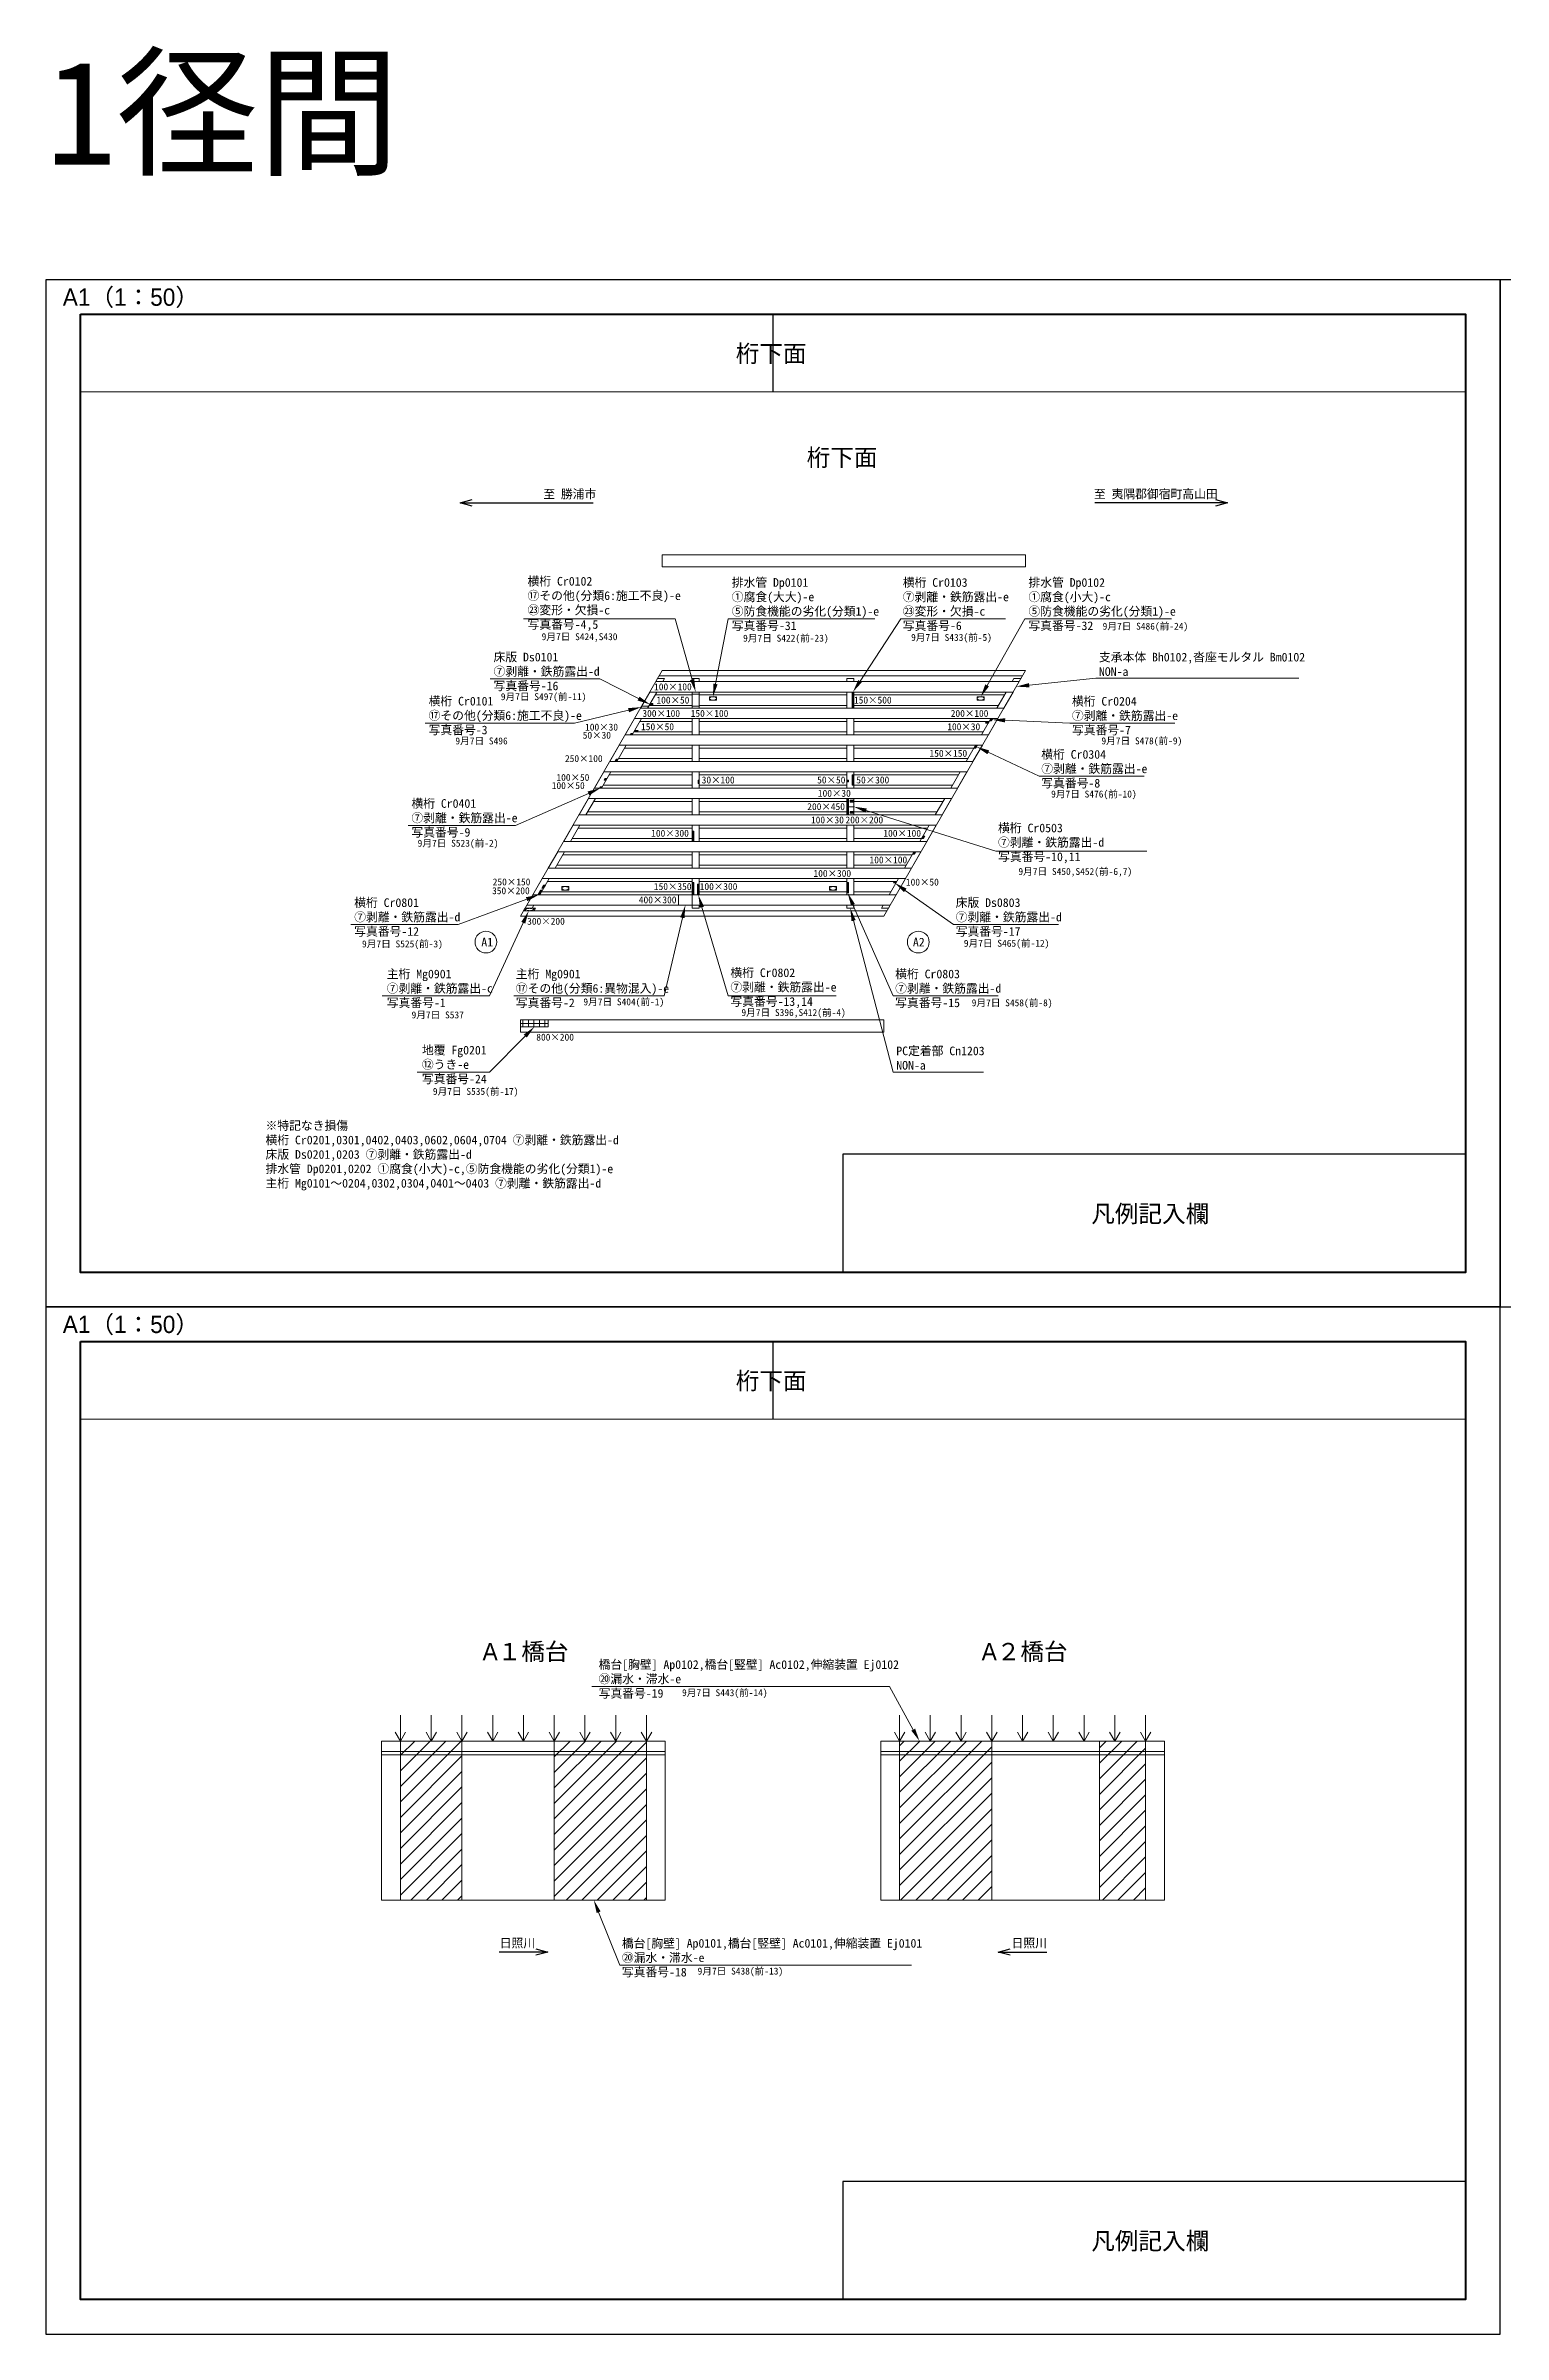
# Model space of a CAD drawing. Header units: millimetres. Extents: x 518650 to 602750, y 180026 to 246191.
# Drawn here: x 518650 to 560786, y 180026 to 246191 of the extents above; entities that cross this region are included whole.
import ezdxf
from ezdxf import colors
from ezdxf.entities.mleader import LeaderData, LeaderLine
from ezdxf.math import Vec2, Vec3

# ---------------------------------------------------------------- set-up
doc = ezdxf.new("R2010")
doc.units = ezdxf.units.MM
doc.linetypes.add('DASHED', pattern=[19.05, 12.7, -6.35])
doc.layers.get('Defpoints').update_dxf_attribs({"color": 4})
for name, color, linetype, lineweight in [('D-DCR-HCH1', 7, 'Continuous', 13), ('D-STR', 1, 'Continuous', 13), ('D-STR-HTXT', 7, 'Continuous', 13), ('D-STR-TXT', 7, 'Continuous', 13), ('D-TTL', 2, 'Continuous', 140), ('枠', 7, 'Continuous', 13)]:
    doc.layers.add(name, color=color, linetype=linetype, lineweight=lineweight)
doc.styles.add('MSゴシック', font='MS Gothic.ttf')
doc.styles.add('MtXpl__', font='MS PGothic.ttf')
doc.styles.get("Standard").update_dxf_attribs({"font": 'arial.ttf'})

# ---------------------------------------------------------------- blocks, each defined once
blk = doc.blocks.new('_Open30')
at = {"color": 0, "linetype": 'ByBlock', "lineweight": -2}
for p, q in [((-1, 0.27), (0, 0)), ((0, 0), (-1, -0.27)), ((0, 0), (-1, 0))]:
    blk.add_line(p, q, dxfattribs=at)

msp = doc.modelspace()

# ---------------------------------------------------------------- hatches: boundary and pattern name
at = {"layer": 'D-DCR-HCH1'}
h = msp.add_hatch(dxfattribs=at)
h.set_pattern_fill('ANSI31', color=256, scale=50, angle=45)
h.set_pattern_definition([(90, (-319.92, 1598.81), (-158.75, 0), [])])
h.paths.add_polyline_path([(532376, 218026), (532376, 217826), (533176, 217826), (533176, 218026)])
h = msp.add_hatch(dxfattribs=at)
h.set_pattern_fill('ANSI31', color=256, scale=100)
h.set_pattern_definition([(45, (0.23, 6415.74), (-224.5064, 224.5064), [])])
h.paths.add_polyline_path([(530682, 197176), (528904, 197176), (528904, 192576), (530682, 192576)])
h.paths.add_polyline_path([(536017, 197176), (533349, 197176), (533349, 192576), (536017, 192576)])
h = msp.add_hatch(dxfattribs=at)
h.set_pattern_fill('ANSI31', color=256, scale=100)
h.set_pattern_definition([(45, (150.87, 6332.68), (-224.5064, 224.5064), [])])
h.paths.add_polyline_path([(543334, 192576), (546001, 192576), (546001, 197176), (543334, 197176)])
h.paths.add_polyline_path([(549113, 192576), (550447, 192576), (550447, 197176), (549113, 197176)])

# ---------------------------------------------------------------- linework, layer by layer
for p, q in [((536123, 227146), (536198, 227146)), ((535597, 226309), (535572, 226266)), ((535663, 226373), (535763, 226373)), ((545836, 226629), (545911, 226629)), ((546001, 226736), (545964, 226671)), ((545507, 225879), (545557, 225966)), ((534844, 225004), (534819, 224961)), ((535165, 225561), (535128, 225496)), ((537525, 224961), (537525, 224861)), ((541835, 224961), (541835, 224911)), ((541985, 224811), (541985, 225111)), ((534708, 224769), (534683, 224726)), ((541835, 223956), (541835, 224426)), ((542010, 224351), (541910, 224351)), ((542010, 224031), (541910, 224031)), ((537365, 223186), (537365, 223486)), ((544038, 223336), (544001, 223271)), ((543778, 222886), (543741, 222821)), ((532980, 221776), (532905, 221646)), ((533015, 221838), (533065, 221924)), ((543168, 222009), (543243, 222009)), ((532376, 217926), (533176, 217926))]:
    msp.add_line(p, q, dxfattribs=at)
at = {"layer": 'D-DCR-HCH1', "color": 1}
for p, q in [((541985, 227506), (541985, 227036)), ((537365, 221996), (537365, 221646)), ((537515, 221646), (537515, 221946)), ((541835, 221696), (541835, 221996))]:
    msp.add_line(p, q, dxfattribs=at)
at = {"layer": 'D-DCR-HCH1', "color": 0}
msp.add_line((547596, 191076), (546182, 191076), dxfattribs=at)
at = {"layer": 'D-DCR-HCH1', "color": 1}
for points in [[(535883, 227101), (536083, 227101), (536046, 227036), (535846, 227036)], [(537340, 227506), (537540, 227506), (537540, 227441), (537340, 227441)], [(537340, 227101), (537540, 227101), (537540, 227036), (537340, 227036)], [(541960, 227036), (542010, 227036), (542010, 227506), (541960, 227506)], [(541810, 223956), (542010, 223956), (542010, 224191), (541810, 224191)], [(537340, 221996), (537390, 221996), (537390, 221646), (537340, 221646)], [(537490, 221646), (537540, 221646), (537540, 221946), (537490, 221946)], [(541810, 221696), (541860, 221696), (541860, 221996), (541810, 221996)], [(532510, 221259), (532810, 221259), (532762, 221176), (532462, 221176)]]:
    msp.add_lwpolyline(points, close=True, dxfattribs=at)
at = {"layer": 'D-DCR-HCH1'}
for points in [[(536123, 227121), (536198, 227121), (536198, 227171), (536123, 227171)], [(535568, 226309), (535626, 226309), (535601, 226266), (535543, 226266)], [(535675, 226394), (535775, 226394), (535750, 226351), (535650, 226351)], [(545848, 226651), (545923, 226651), (545898, 226608), (545823, 226608)], [(545972, 226736), (546030, 226736), (545993, 226671), (545935, 226671)], [(545528, 225966), (545585, 225966), (545535, 225879), (545478, 225879)], [(534815, 225004), (534873, 225004), (534848, 224961), (534790, 224961)], [(535136, 225561), (535194, 225561), (535156, 225496), (535099, 225496)], [(537510, 224861), (537540, 224861), (537540, 224961), (537510, 224961)], [(541810, 224911), (541860, 224911), (541860, 224961), (541810, 224961)], [(541960, 224811), (542010, 224811), (542010, 225111), (541960, 225111)], [(534679, 224769), (534737, 224769), (534712, 224726), (534654, 224726)], [(541810, 223956), (541860, 223956), (541860, 224426), (541810, 224426)], [(541910, 224376), (541910, 224326), (542010, 224326), (542010, 224376)], [(541910, 224056), (541910, 224006), (542010, 224006), (542010, 224056)], [(537340, 223186), (537390, 223186), (537390, 223486), (537340, 223486)], [(544009, 223336), (544067, 223336), (544030, 223271), (543972, 223271)], [(543750, 222886), (543807, 222886), (543770, 222821), (543712, 222821)], [(532951, 221776), (533009, 221776), (532934, 221646), (532876, 221646)], [(533037, 221924), (533094, 221924), (533044, 221838), (532987, 221838)], [(543181, 222031), (543256, 222031), (543231, 221988), (543156, 221988)], [(537340, 221646), (536940, 221646), (536940, 221346), (537340, 221346)], [(532376, 217826), (533176, 217826), (533176, 218026), (532376, 218026)]]:
    msp.add_lwpolyline(points, close=True, dxfattribs=at)
at = {"layer": 'D-DCR-HCH1', "color": 1, "linetype": 'DASHED', "ltscale": 5}
msp.add_lwpolyline([(532548, 221247), (532758, 221247), (532724, 221189), (532514, 221189)], close=True, dxfattribs=at)
at = {"layer": 'D-DCR-HCH1', "color": 0}
for points in [[(528904, 197176), (530682, 197176), (530682, 192576), (528904, 192576)], [(533349, 197176), (536017, 197176), (536017, 192576), (533349, 192576)], [(543334, 197176), (546001, 197176), (546001, 192576), (543334, 192576)], [(550447, 197176), (549113, 197176), (549113, 192576), (550447, 192576)]]:
    msp.add_lwpolyline(points, close=True, dxfattribs=at)
at = {"layer": 'D-DCR-HCH1'}
for centre in [(537940, 227321), (545681, 227321), (533669, 221831), (541410, 221831)]:
    msp.add_ellipse(centre, major_axis=(-100, 0), ratio=0.5, dxfattribs=at)
at = {"layer": 'D-STR', "color": 0}
for p, q in [((536475, 228126), (532376, 221026)), ((546790, 227806), (536290, 227806)), ((546888, 227976), (536388, 227976)), ((536475, 228126), (546975, 228126)), ((542876, 221026), (546975, 228126)), ((546346, 227036), (535846, 227036)), ((537340, 227121), (536095, 227121)), ((546617, 227506), (536117, 227506)), ((537340, 227421), (536268, 227421)), ((541810, 227421), (537540, 227421)), ((541810, 227121), (537540, 227121)), ((546368, 227421), (542010, 227421)), ((546195, 227121), (542010, 227121)), ((537340, 226351), (535650, 226351)), ((546172, 226736), (535672, 226736)), ((537340, 226651), (535823, 226651)), ((541810, 226651), (537540, 226651)), ((541810, 226351), (537540, 226351)), ((545923, 226651), (542010, 226651)), ((545750, 226351), (542010, 226351)), ((545728, 225966), (535228, 225966)), ((537340, 225881), (535379, 225881)), ((545901, 226266), (535401, 226266)), ((541810, 225881), (537540, 225881)), ((545479, 225881), (542010, 225881)), ((545283, 225196), (534783, 225196)), ((537340, 225111), (534934, 225111)), ((545456, 225496), (534956, 225496)), ((537340, 225581), (535205, 225581)), ((541810, 225581), (537540, 225581)), ((541810, 225111), (537540, 225111)), ((545305, 225581), (542010, 225581)), ((545034, 225111), (542010, 225111)), ((544839, 224426), (534339, 224426)), ((537340, 224341), (534490, 224341)), ((545012, 224726), (534512, 224726)), ((537340, 224811), (534761, 224811)), ((541810, 224811), (537540, 224811)), ((541810, 224341), (537540, 224341)), ((544861, 224811), (542010, 224811)), ((544590, 224341), (542010, 224341)), ((544394, 223656), (533894, 223656)), ((544567, 223956), (534067, 223956)), ((537340, 224041), (534316, 224041)), ((541810, 224041), (537540, 224041)), ((544416, 224041), (542010, 224041)), ((544123, 223186), (533623, 223186)), ((537340, 223271), (533872, 223271)), ((537340, 223571), (534045, 223571)), ((541810, 223571), (537540, 223571)), ((541810, 223271), (537540, 223271)), ((544145, 223571), (542010, 223571)), ((543972, 223271), (542010, 223271)), ((543678, 222416), (533178, 222416)), ((537340, 222501), (533427, 222501)), ((543950, 222886), (533450, 222886)), ((537340, 222801), (533600, 222801)), ((541810, 222801), (537540, 222801)), ((541810, 222501), (537540, 222501)), ((543700, 222801), (542010, 222801)), ((543527, 222501), (542010, 222501)), ((537340, 221731), (532983, 221731)), ((543505, 222116), (533005, 222116)), ((537340, 222031), (533156, 222031)), ((541810, 222031), (537540, 222031)), ((541810, 221731), (537540, 221731)), ((543256, 222031), (542010, 222031)), ((543083, 221731), (542010, 221731)), ((532376, 221026), (542876, 221026)), ((542962, 221176), (532462, 221176)), ((543060, 221346), (532560, 221346)), ((543234, 221646), (532734, 221646)), ((528904, 197176), (528904, 197926)), ((529793, 197176), (529793, 197926)), ((530682, 197176), (530682, 197926)), ((531571, 197176), (531571, 197926)), ((532460, 197176), (532460, 197926)), ((533349, 197176), (533349, 197926)), ((534239, 197176), (534239, 197926)), ((535128, 197176), (535128, 197926)), ((536017, 197176), (536017, 197926)), ((543334, 197176), (543334, 197926)), ((544223, 197176), (544223, 197926)), ((545112, 197176), (545112, 197926)), ((546001, 197176), (546001, 197926)), ((546890, 197176), (546890, 197926)), ((547779, 197176), (547779, 197926)), ((548668, 197176), (548668, 197926)), ((549557, 197176), (549557, 197926)), ((550447, 197176), (550447, 197926)), ((528361, 197176), (536561, 197176)), ((528361, 197176), (528361, 192576)), ((536561, 197176), (536561, 192576)), ((550989, 197176), (542789, 197176)), ((542789, 197176), (542789, 192576)), ((550989, 197176), (550989, 192576)), ((528361, 196876), (536561, 196876)), ((528361, 196776), (536561, 196776)), ((550989, 196876), (542789, 196876)), ((550989, 196776), (542789, 196776)), ((528361, 192576), (536561, 192576)), ((550989, 192576), (542789, 192576))]:
    msp.add_line(p, q, dxfattribs=at)
for points in [[(536475, 231476), (536475, 231126), (546975, 231126), (546975, 231476)], [(536290, 227806), (536490, 227806), (536540, 227893), (536340, 227893)], [(537340, 227893), (537540, 227893), (537540, 227806), (537340, 227806)], [(541810, 227893), (542010, 227893), (542010, 227806), (541810, 227806)], [(546590, 227806), (546790, 227806), (546840, 227893), (546640, 227893)], [(535846, 227036), (536046, 227036), (536317, 227506), (536117, 227506)], [(537340, 227506), (537540, 227506), (537540, 227036), (537340, 227036)], [(537840, 227271), (538040, 227271), (538040, 227371), (537840, 227371)], [(541810, 227506), (542010, 227506), (542010, 227036), (541810, 227036)], [(545581, 227271), (545781, 227271), (545781, 227371), (545581, 227371)], [(546146, 227036), (546346, 227036), (546617, 227506), (546417, 227506)], [(535401, 226266), (535601, 226266), (535872, 226736), (535672, 226736)], [(537340, 226736), (537540, 226736), (537540, 226266), (537340, 226266)], [(541810, 226736), (542010, 226736), (542010, 226266), (541810, 226266)], [(545701, 226266), (545901, 226266), (546172, 226736), (545972, 226736)], [(534956, 225496), (535156, 225496), (535428, 225966), (535228, 225966)], [(537340, 225966), (537540, 225966), (537540, 225496), (537340, 225496)], [(541810, 225966), (542010, 225966), (542010, 225496), (541810, 225496)], [(545256, 225496), (545456, 225496), (545728, 225966), (545528, 225966)], [(534512, 224726), (534712, 224726), (534983, 225196), (534783, 225196)], [(537340, 225196), (537540, 225196), (537540, 224726), (537340, 224726)], [(541810, 225196), (542010, 225196), (542010, 224726), (541810, 224726)], [(544812, 224726), (545012, 224726), (545283, 225196), (545083, 225196)], [(534067, 223956), (534267, 223956), (534539, 224426), (534339, 224426)], [(537340, 224426), (537540, 224426), (537540, 223956), (537340, 223956)], [(541810, 224426), (542010, 224426), (542010, 223956), (541810, 223956)], [(544367, 223956), (544567, 223956), (544839, 224426), (544639, 224426)], [(533623, 223186), (533823, 223186), (534094, 223656), (533894, 223656)], [(537340, 223656), (537540, 223656), (537540, 223186), (537340, 223186)], [(541810, 223656), (542010, 223656), (542010, 223186), (541810, 223186)], [(543923, 223186), (544123, 223186), (544394, 223656), (544194, 223656)], [(533178, 222416), (533378, 222416), (533650, 222886), (533450, 222886)], [(537340, 222886), (537540, 222886), (537540, 222416), (537340, 222416)], [(541810, 222886), (542010, 222886), (542010, 222416), (541810, 222416)], [(543478, 222416), (543678, 222416), (543950, 222886), (543750, 222886)], [(532734, 221646), (532934, 221646), (533205, 222116), (533005, 222116)], [(533569, 221781), (533769, 221781), (533769, 221881), (533569, 221881)], [(537340, 222116), (537540, 222116), (537540, 221646), (537340, 221646)], [(541310, 221781), (541510, 221781), (541510, 221881), (541310, 221881)], [(541810, 222116), (542010, 222116), (542010, 221646), (541810, 221646)], [(543034, 221646), (543234, 221646), (543505, 222116), (543305, 222116)], [(532510, 221259), (532710, 221259), (532760, 221346), (532560, 221346)], [(537340, 221346), (537540, 221346), (537540, 221259), (537340, 221259)], [(541810, 221346), (542010, 221346), (542010, 221259), (541810, 221259)], [(542810, 221259), (543010, 221259), (543060, 221346), (542860, 221346)], [(532376, 218026), (532376, 217676), (542876, 217676), (542876, 218026)]]:
    msp.add_lwpolyline(points, close=True, dxfattribs=at)
for points in [[(528754, 197436), (528904, 197176), (529054, 197436)], [(529643, 197436), (529793, 197176), (529943, 197436)], [(530532, 197436), (530682, 197176), (530832, 197436)], [(531421, 197436), (531571, 197176), (531721, 197436)], [(532310, 197436), (532460, 197176), (532610, 197436)], [(533199, 197436), (533349, 197176), (533499, 197436)], [(534089, 197436), (534239, 197176), (534389, 197436)], [(534978, 197436), (535128, 197176), (535278, 197436)], [(535867, 197436), (536017, 197176), (536167, 197436)], [(543484, 197436), (543334, 197176), (543184, 197436)], [(544373, 197436), (544223, 197176), (544073, 197436)], [(545262, 197436), (545112, 197176), (544962, 197436)], [(546151, 197436), (546001, 197176), (545851, 197436)], [(547040, 197436), (546890, 197176), (546740, 197436)], [(547929, 197436), (547779, 197176), (547629, 197436)], [(548818, 197436), (548668, 197176), (548518, 197436)], [(549707, 197436), (549557, 197176), (549407, 197436)], [(550597, 197436), (550447, 197176), (550297, 197436)]]:
    msp.add_lwpolyline(points, dxfattribs=at)
at = {"layer": 'D-STR-HTXT', "linetype": 'ByBlock', "lineweight": -2}
for p, q in [((531601, 232976), (534475, 232976)), ((551849, 232976), (548975, 232976)), ((532199, 191076), (531754, 191076)), ((547152, 191076), (547596, 191076))]:
    msp.add_line(p, q, dxfattribs=at)
for points in [[(530981, 232976), (531601, 232976)], [(552468, 232976), (551849, 232976)], [(532818, 191076), (532199, 191076)], [(546532, 191076), (547152, 191076)]]:
    msp.add_lwpolyline(points, dxfattribs=at)
at = {"layer": 'D-STR-TXT'}
for centre in [(531376, 220276), (543876, 220276)]:
    msp.add_circle(centre, 315, dxfattribs=at)
at = {"layer": 'D-TTL', "linetype": 'Continuous'}
for points in [[(519650, 238426), (559700, 238426), (559700, 210726), (519650, 210726)], [(519650, 208726), (559700, 208726), (559700, 181026), (519650, 181026)]]:
    msp.add_lwpolyline(points, close=True, dxfattribs=at)
at = {"layer": 'Defpoints'}
for p, q in [((539675, 236184), (539675, 238426)), ((539675, 206484), (539675, 208726))]:
    msp.add_line(p, q, dxfattribs=at)
at = {"layer": 'Defpoints', "linetype": 'Continuous'}
for points in [[(518650, 209726), (560700, 209726), (560700, 239426), (518650, 239426)], [(560700, 209726), (602750, 209726), (602750, 239426), (560700, 239426)], [(518650, 180026), (560700, 180026), (560700, 209726), (518650, 209726)]]:
    msp.add_lwpolyline(points, close=True, dxfattribs=at)
at = {"layer": 'Defpoints'}
for points in [[(541693, 210726), (559700, 210726), (559700, 214141), (541693, 214141)], [(541693, 181026), (559700, 181026), (559700, 184441), (541693, 184441)]]:
    msp.add_lwpolyline(points, close=True, dxfattribs=at)
at = {"layer": '枠'}
for points in [[(519650, 236184), (519650, 210726), (559700, 210726), (559700, 236184)], [(519650, 206484), (519650, 181026), (559700, 181026), (559700, 206484)]]:
    msp.add_lwpolyline(points, close=True, dxfattribs=at)

# ---------------------------------------------------------------- block references
at = {"layer": 'D-STR-HTXT', "lineweight": -2, "xscale": 350, "yscale": 350, "zscale": 350, "rotation": 180}
for p in [(530631, 232976), (546182, 191076)]:
    msp.add_blockref('_Open30', p, dxfattribs=at)
at = {"layer": 'D-STR-HTXT', "lineweight": -2, "xscale": 350, "yscale": 350, "zscale": 350}
for p in [(552818, 232976), (533168, 191076)]:
    msp.add_blockref('_Open30', p, dxfattribs=at)

# ---------------------------------------------------------------- texts
at = {"layer": 'D-STR-HTXT', "style": 'MSゴシック'}
for s, p in [('至 勝浦市', (533033, 233105)), ('至 夷隅郡御宿町高山田', (548952, 233106)), ('日照川', (531774, 191210)), ('日照川', (546573, 191210))]:
    msp.add_text(s, height=250, dxfattribs=at).set_placement(p)
at = {"layer": 'D-STR-HTXT', "color": 1, "char_height": 250, "attachment_point": 7, "style": 'MSゴシック'}
for s, insert in [('横桁 Cr0102\\P⑰その他(分類6:施工不良)-e\\P㉓変形・欠損-c\\P写真番号-4,5', (532579, 229269)), ('横桁 Cr0103\\P⑦剥離・鉄筋露出-e\\P㉓変形・欠損-c\\P写真番号-6', (543427, 229269)), ('横桁 Cr0101\\P⑰その他(分類6:施工不良)-e\\P写真番号-3', (529718, 226255)), ('横桁 Cr0503\\P⑦剥離・鉄筋露出-d\\P写真番号-10,11', (546181, 222553)), ('主桁 Mg0901\\P⑦剥離・鉄筋露出-c\\P写真番号-1', (528508, 218367)), ('横桁 Cr0802\\P⑦剥離・鉄筋露出-e\\P写真番号-13,14', (538443, 218367)), ('横桁 Cr0803\\P⑦剥離・鉄筋露出-d\\P写真番号-15', (543207, 218367))]:
    msp.add_mtext_dynamic_manual_height_columns(s, width=4536.57, gutter_width=25, heights=[0], dxfattribs=dict(at, insert=insert))
at = {"layer": 'D-STR-HTXT', "char_height": 250, "attachment_point": 7, "style": 'MSゴシック'}
for s, width, heights, insert in [('排水管 Dp0101\\P①腐食(大大)-e\\P⑤防食機能の劣化(分類1)-e\\P写真番号-31', 4536.57, [0], (538482, 229269)), ('排水管 Dp0102\\P①腐食(小大)-c\\P⑤防食機能の劣化(分類1)-e\\P写真番号-32', 4536.57, [0], (547059, 229269)), ('床版 Ds0101\\P⑦剥離・鉄筋露出-d\\P写真番号-16', 4536.57, [0], (531596, 227530)), ('支承本体 Bh0102,沓座モルタル Bm0102\\PNON-a', 8255.5, [0], (549098, 227968)), ('横桁 Cr0204\\P⑦剥離・鉄筋露出-e\\P写真番号-7', 4536.57, [0], (548317, 226251)), ('横桁 Cr0304\\P⑦剥離・鉄筋露出-e\\P写真番号-8', 4536.57, [0], (547430, 224716)), ('横桁 Cr0401\\P⑦剥離・鉄筋露出-e\\P写真番号-9', 4536.57, [0], (529221, 223296)), ('横桁 Cr0801\\P⑦剥離・鉄筋露出-d\\P写真番号-12', 4536.57, [0], (527567, 220430)), ('床版 Ds0803\\P⑦剥離・鉄筋露出-d\\P写真番号-17', 4536.57, [0], (544956, 220430)), ('主桁 Mg0901\\P⑰その他(分類6:異物混入)-e\\P写真番号-2', 4536.57, [0], (532240, 218367)), ('地覆 Fg0201\\P⑫うき-e\\P写真番号-24', 4536.57, [0], (529524, 216165)), ('PC定着部 Cn1203\\PNON-a', 4536.57, [0], (543239, 216584)), ('※特記なき損傷\\P横桁 Cr0201,0301,0402,0403,0602,0604,0704 ⑦剥離・鉄筋露出-d\\P床版 Ds0201,0203 ⑦剥離・鉄筋露出-d\\P排水管 Dp0201,0202 ①腐食(小大)-c,⑤防食機能の劣化(分類1)-e\\P主桁 Mg0101～0204,0302,0304,0401～0403 ⑦剥離・鉄筋露出-d', 12443, [0], (525004, 213096)), ('橋台[胸壁] Ap0102,橋台[竪壁] Ac0102,伸縮装置 Ej0102\\P\\pt2250;⑳漏水・滞水-e\\P\\ptz;写真番号-19', 11582.3, [1572], (534633, 198401)), ('橋台[胸壁] Ap0101,橋台[竪壁] Ac0101,伸縮装置 Ej0101\\P\\pt2250;⑳漏水・滞水-e\\P\\ptz;写真番号-18', 9532.38, [0], (535306, 190342))]:
    msp.add_mtext_dynamic_manual_height_columns(s, width=width, gutter_width=25, heights=heights, dxfattribs=dict(at, insert=insert))
at = {"layer": 'D-STR-TXT'}
for s, height, style, p in [('桁下面', 500, 'MtXpl__', (538599, 237042)), ('桁下面', 500, 'MtXpl__', (540648, 234038)), ('A1', 250, 'MSゴシック', (531242, 220151)), ('A2', 250, 'MSゴシック', (543720, 220151)), ('桁下面', 500, 'MtXpl__', (538599, 207342)), ('A１橋台', 500, 'MtXpl__', (531279, 199513)), ('A２橋台', 500, 'MtXpl__', (545708, 199513))]:
    msp.add_text(s, height=height, dxfattribs=dict(at, style=style)).set_placement(p)
at = {"layer": 'D-STR-TXT', "style": 'MSゴシック'}
for s, width, insert, char_height, attachment_point in [('1径間', 15707.95, (518650, 242426), 3000, 7), ('100×50', 4536.57, (536781, 227271), 200, 5), ('200×100', 4536.57, (545358, 226886), 200, 5), ('50×30', 4536.57, (534582, 226255), 200, 5), ('100×30', 4536.57, (534718, 226490), 200, 5), ('150×50', 4536.57, (536337, 226501), 200, 5), ('100×30', 4536.57, (545189, 226501), 200, 5), ('250×100', 4536.57, (534205, 225581), 200, 5), ('150×150', 4536.57, (544744, 225731), 200, 5), ('100×50', 4536.57, (533890, 225035), 200, 5), ('30×100', 4536.57, (538090, 224961), 200, 5), ('50×50', 4536.57, (541360, 224961), 200, 5), ('50×300', 4536.57, (542560, 224961), 200, 5), ('100×50', 4536.57, (533755, 224800), 200, 5), ('100×30', 4536.57, (541448, 224576), 200, 5), ('200×450', 4536.57, (541210, 224191), 200, 5), ('100×30', 4536.57, (541248, 223806), 200, 5), ('100×300', 4536.57, (536698, 223421), 200, 5), ('100×100', 4536.57, (543410, 223421), 200, 5), ('100×100', 4536.57, (543010, 222651), 200, 5), ('350×200', 4536.57, (532097, 221759), 200, 5), ('250×150', 4536.57, (532116, 222014), 200, 5), ('100×50', 4536.57, (543993, 222009), 200, 5), ('400×300', 4536.57, (536340, 221496), 200, 5), ('800×200', 4536.57, (533376, 217526), 200, 5)]:
    msp.add_mtext_dynamic_manual_height_columns(s, width=width, gutter_width=25, heights=[0], dxfattribs=dict(at, insert=insert, char_height=char_height, attachment_point=attachment_point))
at = {"layer": 'D-STR-TXT', "color": 1, "char_height": 200, "attachment_point": 5, "style": 'MSゴシック'}
for s, insert in [('100×100', (536781, 227656)), ('300×100', (536443, 226886)), ('150×100', (537840, 226886)), ('150×500', (542560, 227271)), ('200×200', (542315, 223806)), ('100×300', (541389, 222260)), ('150×350', (536775, 221881)), ('100×300', (538101, 221881)), ('300×200', (533112, 220876))]:
    msp.add_mtext_dynamic_manual_height_columns(s, width=4536.57, gutter_width=25, heights=[0], dxfattribs=dict(at, insert=insert))
at = {"layer": 'Defpoints', "style": 'MtXpl__'}
for s, p in [('A1（1：50）', (519142, 238673)), ('凡例記入欄', (548876, 212174)), ('A1（1：50）', (519142, 208973)), ('凡例記入欄', (548876, 182474))]:
    msp.add_text(s, height=500, dxfattribs=at).set_placement(p)
at = {"layer": 'Defpoints', "char_height": 200, "attachment_point": 7, "style": 'MSゴシック'}
for s, insert in [('\\A1;9月7日 {\\A0;S424,S430}', (532986, 228954)), ('\\A1;9月7日 {\\A0;S422(前-23)}', (538810, 228910)), ('\\A1;9月7日 {\\A0;S433(前-5)}', (543667, 228932)), ('\\A1;9月7日 S486(前-24)', (549205, 229256)), ('\\A1;9月7日 {\\A0;S497(前-11)}', (531806, 227218)), ('\\A1;9月7日 {\\A0;S496}', (530492, 225969)), ('\\A1;9月7日 {\\A0;S478(前-9)}', (549170, 225942)), ('\\A1;9月7日 {\\A0;S476(前-10)}', (547715, 224403)), ('\\A1;9月7日 {\\A0;S523(前-2)}', (529401, 222982)), ('\\A1;9月7日 {\\A0;S450,S452(前-6,7)}', (546770, 222165)), ('\\A1;9月7日 {\\A0;S525(前-3)}', (527793, 220070)), ('\\A1;9月7日 {\\A0;S465(前-12)}', (545192, 220088)), ('\\A1;9月7日 {\\A0;S404(前-1)}', (534193, 218396)), ('\\A1;9月7日 {\\A0;S396,S412(前-4)}', (538762, 218087)), ('\\A1;9月7日 {\\A0;S458(前-8)}', (545419, 218368)), ('\\A1;9月7日 {\\A0;S537}', (529225, 218048)), ('\\A1;9月7日 {\\A0;S535(前-17)}', (529841, 215806)), ('\\A1;9月7日 {\\A0;S443(前-14)}', (537045, 198421)), ('\\A1;9月7日 {\\A0;S438(前-13)}', (537495, 190372))]:
    msp.add_mtext_dynamic_manual_height_columns(s, width=4536.57, gutter_width=25, heights=[0], dxfattribs=dict(at, insert=insert))

# ---------------------------------------------------------------- leaders
at = {"layer": 'D-STR-HTXT', "color": 1}
ml = msp.add_multileader_mtext('Standard', dxfattribs=at)
ml.set_content('')
ml.set_leader_properties(color=256, linetype='ByLayer', lineweight=13)
ml.build(insert=Vec2(0, 0))
ml.multileader.update_dxf_attribs({"text_left_attachment_type": 8, "text_right_attachment_type": 5, "dogleg_length": 5000, "arrow_head_size": 375})
ctx = ml.context
ctx.base_point, ctx.char_height, ctx.arrow_head_size, ctx.landing_gap_size, ctx.plane_origin = Vec3(532465, 229622), 100, 375, 1, Vec3(542272, 228755)
ctx.left_attachment, ctx.right_attachment = 8, 5
notes = []
notes.append((ctx, [(0, (1, 1, 0), (536842, 229622), (-1, 0), 4378, [(0, [(537440, 227506)], 0, [])])]))
ctx.mtext, ml.multileader.dxf.content_type = None, 0
at = {"layer": 'D-STR-HTXT'}
ml = msp.add_multileader_mtext('Standard', dxfattribs=at)
ml.set_content('')
ml.set_leader_properties(color=256, linetype='ByLayer', lineweight=13)
ml.build(insert=Vec2(0, 0))
ml.multileader.update_dxf_attribs({"text_left_attachment_type": 8, "text_right_attachment_type": 5, "dogleg_length": 5000, "arrow_head_size": 375})
ctx = ml.context
ctx.base_point, ctx.char_height, ctx.arrow_head_size, ctx.landing_gap_size, ctx.plane_origin = Vec3(542617, 229622), 100, 375, 1, Vec3(534169, 228755)
ctx.left_attachment, ctx.right_attachment = 8, 5
notes.append((ctx, [(0, (1, 1, 0), (538376, 229622), (1, 0), 4241, [(0, [(537940, 227371)], 0, [])])]))
ctx.mtext, ml.multileader.dxf.content_type = None, 0
at = {"layer": 'D-STR-HTXT', "color": 1}
ml = msp.add_multileader_mtext('Standard', dxfattribs=at)
ml.set_content('')
ml.set_leader_properties(color=256, linetype='ByLayer', lineweight=13)
ml.build(insert=Vec2(0, 0))
ml.multileader.update_dxf_attribs({"text_left_attachment_type": 8, "text_right_attachment_type": 5, "dogleg_length": 5000, "arrow_head_size": 375})
ctx = ml.context
ctx.base_point, ctx.char_height, ctx.arrow_head_size, ctx.landing_gap_size, ctx.plane_origin = Vec3(546401, 229622), 100, 375, 1, Vec3(542290, 228755)
ctx.left_attachment, ctx.right_attachment = 8, 5
notes.append((ctx, [(0, (1, 1, 0), (543367, 229622), (1, 0), 3034, [(0, [(541985, 227506)], 0, [])])]))
ctx.mtext, ml.multileader.dxf.content_type = None, 0
at = {"layer": 'D-STR-HTXT'}
ml = msp.add_multileader_mtext('Standard', dxfattribs=at)
ml.set_content('')
ml.set_leader_properties(color=256, linetype='ByLayer', lineweight=13)
ml.build(insert=Vec2(0, 0))
ml.multileader.update_dxf_attribs({"text_left_attachment_type": 8, "text_right_attachment_type": 5, "dogleg_length": 5000, "arrow_head_size": 375})
ctx = ml.context
ctx.base_point, ctx.char_height, ctx.arrow_head_size, ctx.landing_gap_size, ctx.plane_origin = Vec3(551194, 229622), 100, 375, 1, Vec3(542746, 228755)
ctx.left_attachment, ctx.right_attachment = 8, 5
notes.append((ctx, [(0, (1, 1, 0), (546953, 229622), (1, 0), 4241, [(0, [(545681, 227371)], 0, [])])]))
ctx.mtext, ml.multileader.dxf.content_type = None, 0
ml = msp.add_multileader_mtext('Standard', dxfattribs=at)
ml.set_content('')
ml.set_leader_properties(color=256, linetype='ByLayer', lineweight=13)
ml.build(insert=Vec2(0, 0))
ml.multileader.update_dxf_attribs({"text_left_attachment_type": 8, "text_right_attachment_type": 5, "dogleg_length": 5000, "arrow_head_size": 375})
ctx = ml.context
ctx.base_point, ctx.char_height, ctx.arrow_head_size, ctx.landing_gap_size, ctx.plane_origin = Vec3(531502, 227884), 100, 375, 1, Vec3(540102, 227017)
ctx.left_attachment, ctx.right_attachment = 8, 5
notes.append((ctx, [(0, (1, 1, 0), (534672, 227884), (-1, 0), 3170, [(0, [(536123, 227146)], 0, [])])]))
ctx.mtext, ml.multileader.dxf.content_type = None, 0
ml = msp.add_multileader_mtext('Standard', dxfattribs=at)
ml.set_content('')
ml.set_leader_properties(color=256, linetype='ByLayer', lineweight=13)
ml.build(insert=Vec2(0, 0))
ml.multileader.update_dxf_attribs({"text_left_attachment_type": 8, "text_right_attachment_type": 5, "dogleg_length": 5000, "arrow_head_size": 375})
ctx = ml.context
ctx.base_point, ctx.char_height, ctx.arrow_head_size, ctx.landing_gap_size, ctx.plane_origin = Vec3(554876, 227903), 100, 375, 1, Vec3(547929, 227035)
ctx.left_attachment, ctx.right_attachment = 8, 5
notes.append((ctx, [(0, (1, 1, 0), (549006, 227903), (1, 0), 5870, [(0, [(546707, 227663)], 0, [])])]))
ctx.mtext, ml.multileader.dxf.content_type = None, 0
at = {"layer": 'D-STR-HTXT', "color": 1}
ml = msp.add_multileader_mtext('Standard', dxfattribs=at)
ml.set_content('')
ml.set_leader_properties(color=256, linetype='ByLayer', lineweight=13)
ml.build(insert=Vec2(0, 0))
ml.multileader.update_dxf_attribs({"text_left_attachment_type": 8, "text_right_attachment_type": 5, "dogleg_length": 5000, "arrow_head_size": 375})
ctx = ml.context
ctx.base_point, ctx.char_height, ctx.arrow_head_size, ctx.landing_gap_size, ctx.plane_origin = Vec3(529622, 226609), 100, 375, 1, Vec3(539365, 225741)
ctx.left_attachment, ctx.right_attachment = 8, 5
notes.append((ctx, [(0, (1, 1, 0), (533936, 226609), (-1, 0), 4314, [(0, [(535864, 227068)], 0, [])])]))
ctx.mtext, ml.multileader.dxf.content_type = None, 0
at = {"layer": 'D-STR-HTXT'}
ml = msp.add_multileader_mtext('Standard', dxfattribs=at)
ml.set_content('')
ml.set_leader_properties(color=256, linetype='ByLayer', lineweight=13)
ml.build(insert=Vec2(0, 0))
ml.multileader.update_dxf_attribs({"text_left_attachment_type": 8, "text_right_attachment_type": 5, "dogleg_length": 5000, "arrow_head_size": 375})
ctx = ml.context
ctx.base_point, ctx.char_height, ctx.arrow_head_size, ctx.landing_gap_size, ctx.plane_origin = Vec3(551290, 226605), 100, 375, 1, Vec3(547180, 225738)
ctx.left_attachment, ctx.right_attachment = 8, 5
notes.append((ctx, [(0, (1, 1, 0), (548257, 226605), (1, 0), 3034, [(0, [(546011, 226704)], 0, [])])]))
ctx.mtext, ml.multileader.dxf.content_type = None, 0
ml = msp.add_multileader_mtext('Standard', dxfattribs=at)
ml.set_content('')
ml.set_leader_properties(color=256, linetype='ByLayer', lineweight=13)
ml.build(insert=Vec2(0, 0))
ml.multileader.update_dxf_attribs({"text_left_attachment_type": 8, "text_right_attachment_type": 5, "dogleg_length": 5000, "arrow_head_size": 375})
ctx = ml.context
ctx.base_point, ctx.char_height, ctx.arrow_head_size, ctx.landing_gap_size, ctx.plane_origin = Vec3(550404, 225069), 100, 375, 1, Vec3(546293, 224202)
ctx.left_attachment, ctx.right_attachment = 8, 5
notes.append((ctx, [(0, (1, 1, 0), (547370, 225069), (1, 0), 3034, [(0, [(545560, 225923)], 0, [])])]))
ctx.mtext, ml.multileader.dxf.content_type = None, 0
ml = msp.add_multileader_mtext('Standard', dxfattribs=at)
ml.set_content('')
ml.set_leader_properties(color=256, linetype='ByLayer', lineweight=13)
ml.build(insert=Vec2(0, 0))
ml.multileader.update_dxf_attribs({"text_left_attachment_type": 8, "text_right_attachment_type": 5, "dogleg_length": 5000, "arrow_head_size": 375})
ctx = ml.context
ctx.base_point, ctx.char_height, ctx.arrow_head_size, ctx.landing_gap_size, ctx.plane_origin = Vec3(529129, 223650), 100, 375, 1, Vec3(537657, 222782)
ctx.left_attachment, ctx.right_attachment = 8, 5
notes.append((ctx, [(0, (1, 1, 0), (532228, 223650), (-1, 0), 3099, [(0, [(534683, 224726)], 0, [])])]))
ctx.mtext, ml.multileader.dxf.content_type = None, 0
at = {"layer": 'D-STR-HTXT', "color": 1}
ml = msp.add_multileader_mtext('Standard', dxfattribs=at)
ml.set_content('')
ml.set_leader_properties(color=256, linetype='ByLayer', lineweight=13)
ml.build(insert=Vec2(0, 0))
ml.multileader.update_dxf_attribs({"text_left_attachment_type": 8, "text_right_attachment_type": 5, "dogleg_length": 5000, "arrow_head_size": 375})
ctx = ml.context
ctx.base_point, ctx.char_height, ctx.arrow_head_size, ctx.landing_gap_size, ctx.plane_origin = Vec3(550479, 222907), 100, 375, 1, Vec3(545044, 222039)
ctx.left_attachment, ctx.right_attachment = 8, 5
notes.append((ctx, [(0, (1, 1, 0), (546121, 222907), (1, 0), 4357, [(0, [(542010, 224191)], 0, [])])]))
ctx.mtext, ml.multileader.dxf.content_type = None, 0
ml = msp.add_multileader_mtext('Standard', dxfattribs=at)
ml.set_content('')
ml.set_leader_properties(color=256, linetype='ByLayer', lineweight=13)
ml.build(insert=Vec2(0, 0))
ml.multileader.update_dxf_attribs({"text_left_attachment_type": 8, "text_right_attachment_type": 5, "dogleg_length": 5000, "arrow_head_size": 375})
ctx = ml.context
ctx.base_point, ctx.char_height, ctx.arrow_head_size, ctx.landing_gap_size, ctx.plane_origin = Vec3(546181, 218720), 100, 375, 1, Vec3(542070, 217853)
ctx.left_attachment, ctx.right_attachment = 8, 5
notes.append((ctx, [(0, (1, 1, 0), (543147, 218720), (1, 0), 3034, [(0, [(541835, 221696)], 0, [])])]))
ctx.mtext, ml.multileader.dxf.content_type = None, 0
at = {"layer": 'D-STR-HTXT'}
ml = msp.add_multileader_mtext('Standard', dxfattribs=at)
ml.set_content('')
ml.set_leader_properties(color=256, linetype='ByLayer', lineweight=13)
ml.build(insert=Vec2(0, 0))
ml.multileader.update_dxf_attribs({"text_left_attachment_type": 8, "text_right_attachment_type": 5, "dogleg_length": 5000, "arrow_head_size": 375})
ctx = ml.context
ctx.base_point, ctx.char_height, ctx.arrow_head_size, ctx.landing_gap_size, ctx.plane_origin = Vec3(547929, 220784), 100, 375, 1, Vec3(543819, 219917)
ctx.left_attachment, ctx.right_attachment = 8, 5
notes.append((ctx, [(0, (1, 1, 0), (544896, 220784), (1, 0), 3034, [(0, [(543193, 221988)], 0, [])])]))
ctx.mtext, ml.multileader.dxf.content_type = None, 0
ml = msp.add_multileader_mtext('Standard', dxfattribs=at)
ml.set_content('')
ml.set_leader_properties(color=256, linetype='ByLayer', lineweight=13)
ml.build(insert=Vec2(0, 0))
ml.multileader.update_dxf_attribs({"text_left_attachment_type": 8, "text_right_attachment_type": 5, "dogleg_length": 5000, "arrow_head_size": 375})
ctx = ml.context
ctx.base_point, ctx.char_height, ctx.arrow_head_size, ctx.landing_gap_size, ctx.plane_origin = Vec3(527475, 220784), 100, 375, 1, Vec3(536002, 219917)
ctx.left_attachment, ctx.right_attachment = 8, 5
notes.append((ctx, [(0, (1, 1, 0), (530573, 220784), (-1, 0), 3099, [(0, [(532905, 221646)], 0, [])])]))
ctx.mtext, ml.multileader.dxf.content_type = None, 0
at = {"layer": 'D-STR-HTXT', "color": 1}
ml = msp.add_multileader_mtext('Standard', dxfattribs=at)
ml.set_content('')
ml.set_leader_properties(color=256, linetype='ByLayer', lineweight=13)
ml.build(insert=Vec2(0, 0))
ml.multileader.update_dxf_attribs({"text_left_attachment_type": 8, "text_right_attachment_type": 5, "dogleg_length": 5000, "arrow_head_size": 375})
ctx = ml.context
ctx.base_point, ctx.char_height, ctx.arrow_head_size, ctx.landing_gap_size, ctx.plane_origin = Vec3(528375, 218720), 100, 375, 1, Vec3(537111, 217853)
ctx.left_attachment, ctx.right_attachment = 8, 5
notes.append((ctx, [(0, (1, 1, 0), (531481, 218720), (-1, 0), 3106, [(0, [(532612, 221176)], 0, [])])]))
ctx.mtext, ml.multileader.dxf.content_type = None, 0
at = {"layer": 'D-STR-HTXT'}
ml = msp.add_multileader_mtext('Standard', dxfattribs=at)
ml.set_content('')
ml.set_leader_properties(color=256, linetype='ByLayer', lineweight=13)
ml.build(insert=Vec2(0, 0))
ml.multileader.update_dxf_attribs({"text_left_attachment_type": 8, "text_right_attachment_type": 5, "dogleg_length": 5000, "arrow_head_size": 375})
ctx = ml.context
ctx.base_point, ctx.char_height, ctx.arrow_head_size, ctx.landing_gap_size, ctx.plane_origin = Vec3(532180, 218720), 100, 375, 1, Vec3(541962, 217853)
ctx.left_attachment, ctx.right_attachment = 8, 5
notes.append((ctx, [(0, (1, 1, 0), (536533, 218720), (-1, 0), 4352, [(0, [(537140, 221346)], 0, [])])]))
ctx.mtext, ml.multileader.dxf.content_type = None, 0
at = {"layer": 'D-STR-HTXT', "color": 1}
ml = msp.add_multileader_mtext('Standard', dxfattribs=at)
ml.set_content('')
ml.set_leader_properties(color=256, linetype='ByLayer', lineweight=13)
ml.build(insert=Vec2(0, 0))
ml.multileader.update_dxf_attribs({"text_left_attachment_type": 8, "text_right_attachment_type": 5, "dogleg_length": 5000, "arrow_head_size": 375})
ctx = ml.context
ctx.base_point, ctx.char_height, ctx.arrow_head_size, ctx.landing_gap_size, ctx.plane_origin = Vec3(541498, 218720), 100, 375, 1, Vec3(537306, 217853)
ctx.left_attachment, ctx.right_attachment = 8, 5
notes.append((ctx, [(0, (1, 1, 0), (538383, 218720), (1, 0), 3114, [(0, [(537515, 221646)], 0, [])])]))
ctx.mtext, ml.multileader.dxf.content_type = None, 0
at = {"layer": 'D-STR-HTXT'}
ml = msp.add_multileader_mtext('Standard', dxfattribs=at)
ml.set_content('')
ml.set_leader_properties(color=256, linetype='ByLayer', lineweight=13)
ml.build(insert=Vec2(0, 0))
ml.multileader.update_dxf_attribs({"text_left_attachment_type": 8, "text_right_attachment_type": 5, "dogleg_length": 5000, "arrow_head_size": 375})
ctx = ml.context
ctx.base_point, ctx.char_height, ctx.arrow_head_size, ctx.landing_gap_size, ctx.plane_origin = Vec3(545758, 216518), 100, 375, 1, Vec3(542070, 215651)
ctx.left_attachment, ctx.right_attachment = 8, 5
notes.append((ctx, [(0, (1, 1, 0), (543147, 216518), (1, 0), 2611, [(0, [(541910, 221259)], 0, [])])]))
ctx.mtext, ml.multileader.dxf.content_type = None, 0
ml = msp.add_multileader_mtext('Standard', dxfattribs=at)
ml.set_content('')
ml.set_leader_properties(color=256, linetype='ByLayer', lineweight=13)
ml.build(insert=Vec2(0, 0))
ml.multileader.update_dxf_attribs({"text_left_attachment_type": 8, "text_right_attachment_type": 5, "dogleg_length": 5000, "arrow_head_size": 375})
ctx = ml.context
ctx.base_point, ctx.char_height, ctx.arrow_head_size, ctx.landing_gap_size, ctx.plane_origin = Vec3(529391, 216518), 100, 375, 1, Vec3(537111, 215651)
ctx.left_attachment, ctx.right_attachment = 8, 5
notes.append((ctx, [(0, (1, 1, 0), (531481, 216518), (-1, 0), 2090, [(0, [(532776, 217826)], 0, [])])]))
ctx.mtext, ml.multileader.dxf.content_type = None, 0
ml = msp.add_multileader_mtext('Standard', dxfattribs=at)
ml.set_content('')
ml.set_leader_properties(color=256, linetype='ByLayer', lineweight=13)
ml.build(insert=Vec2(0, 0))
ml.multileader.update_dxf_attribs({"text_left_attachment_type": 8, "text_right_attachment_type": 5, "dogleg_length": 5000, "arrow_head_size": 375})
ctx = ml.context
ctx.base_point, ctx.char_height, ctx.arrow_head_size, ctx.landing_gap_size, ctx.plane_origin = Vec3(534436, 198755), 100, 375, 1, Vec3(547154, 197887)
ctx.left_attachment, ctx.right_attachment = 8, 5
notes.append((ctx, [(0, (1, 1, 0), (543044, 198755), (-1, 0), 8608, [(0, [(543910, 197176)], 0, [])])]))
ctx.mtext, ml.multileader.dxf.content_type = None, 0
ml = msp.add_multileader_mtext('Standard', dxfattribs=at)
ml.set_content('')
ml.set_leader_properties(color=256, linetype='ByLayer', lineweight=13)
ml.build(insert=Vec2(0, 0))
ml.multileader.update_dxf_attribs({"text_left_attachment_type": 8, "text_right_attachment_type": 5, "dogleg_length": 5000, "arrow_head_size": 375})
ctx = ml.context
ctx.base_point, ctx.char_height, ctx.arrow_head_size, ctx.landing_gap_size, ctx.plane_origin = Vec3(543683, 190696), 100, 375, 1, Vec3(531135, 189829)
ctx.left_attachment, ctx.right_attachment = 8, 5
notes.append((ctx, [(0, (1, 1, 0), (535246, 190696), (1, 0), 8437, [(0, [(534495, 192576)], 0, [])])]))
ctx.mtext, ml.multileader.dxf.content_type = None, 0
for ctx, leaders in notes:
    for number, flags, end, landing, length, lines in leaders:
        leader = LeaderData()
        leader.index, (leader.has_last_leader_line, leader.has_dogleg_vector, leader.attachment_direction) = number, flags
        leader.last_leader_point, leader.dogleg_vector, leader.dogleg_length = Vec3(end), Vec3(landing), length
        for number, points, colour, breaks in lines:
            line = LeaderLine()
            line.index, line.vertices, line.color, line.breaks = number, Vec3.list(points), colors.encode_raw_color(colour), breaks
            leader.lines.append(line)
        ctx.leaders.append(leader)

doc.saveas('drawing.dxf')
